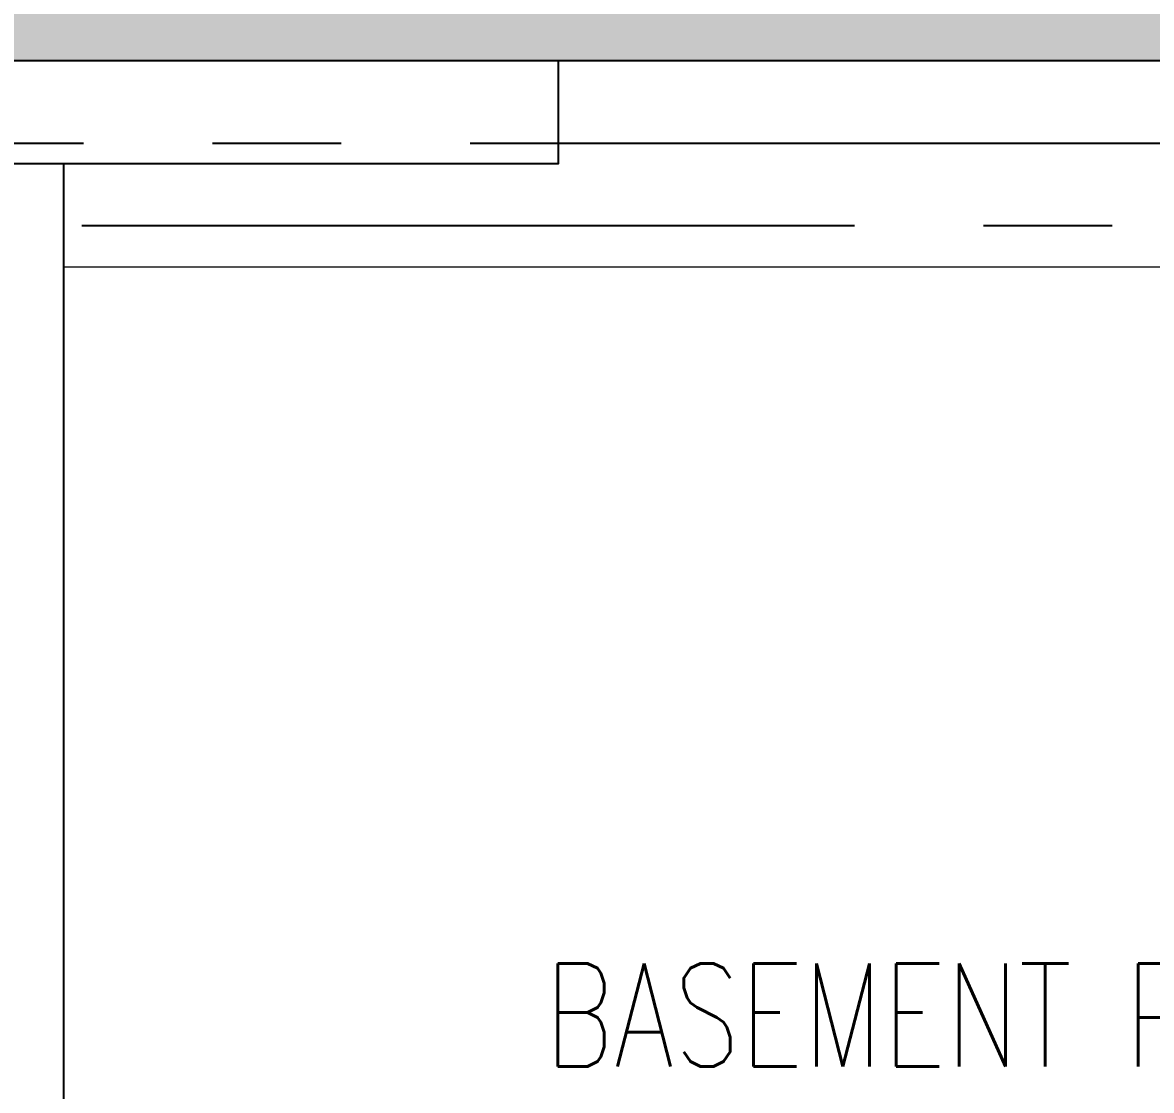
# Model space of a CAD drawing. Extents: x -3644356 to -3532817, y -18707075 to -18638610.
# Drawn here: x -3598527 to -3595789, y -18664997 to -18662407 of the extents above; entities that cross this region are included whole.
import ezdxf

# ---------------------------------------------------------------- set-up
doc = ezdxf.new("R2010")
doc.units = 0
doc.header["$LTSCALE"] = 0.5
doc.linetypes.add('CENTER2', pattern=[1.125, 0.75, -0.125, 0.125, -0.125])
for name, color, linetype in [('A-BEAM AND SLAB', 7, 'Continuous'), ('A-BEAM HATCH', 252, 'Continuous'), ('A-ELE 02', 4, 'Continuous'), ('A-TXTROOM', 3, 'Continuous'), ('S-GRID', 252, 'CENTER2')]:
    doc.layers.add(name, color=color, linetype=linetype)
doc.layers.add('A-ELE 07', color=8, linetype='Continuous', lineweight=9)
doc.styles.add('ROMANS', font='romans.shx', dxfattribs={"width": 0.75})

msp = doc.modelspace()

# ---------------------------------------------------------------- hatches: boundary and pattern name
at = {"layer": 'A-BEAM HATCH'}
h = msp.add_hatch(color=256, dxfattribs=at)
h.dxf.hatch_style = 1
h.paths.add_polyline_path([(-3591641.8, -18662499.2), (-3591841.8, -18662499.2), (-3591841.8, -18662699.2), (-3591641.8, -18662699.2)], flags=17)
h.paths.add_polyline_path([(-3591641.8, -18662699.2), (-3591841.8, -18662699.2), (-3591841.8, -18662899.2), (-3591641.8, -18662899.2)])
h.paths.add_polyline_path([(-3591641.8, -18662899.2), (-3591841.8, -18662899.2), (-3591841.8, -18662999.2), (-3591641.8, -18662999.2)])
h.paths.add_polyline_path([(-3625127.1, -18662899.2), (-3625327.1, -18662899.2), (-3625327.1, -18662999.2), (-3625127.1, -18662999.2)])
h.paths.add_polyline_path([(-3625127.1, -18662699.2), (-3625327.1, -18662699.2), (-3625327.1, -18662899.2), (-3625127.1, -18662899.2)])
h.paths.add_polyline_path([(-3591641.8, -18662249.2), (-3625327.1, -18662249.2), (-3625327.1, -18662699.2), (-3625127.1, -18662699.2), (-3625127.1, -18662499.2), (-3591641.8, -18662499.2)])

# ---------------------------------------------------------------- linework, layer by layer
at = {"layer": 'A-BEAM AND SLAB'}
msp.add_line((-3625127.1, -18662499.2), (-3591841.8, -18662499.2), dxfattribs=at)
at = {"layer": 'A-ELE 02'}
msp.add_line((-3598427.1, -18666749.2), (-3598427.1, -18662749.2), dxfattribs=at)
msp.add_lwpolyline([(-3600227.1, -18662499.2), (-3600227.1, -18662749.2), (-3597227.1, -18662749.2), (-3597227.1, -18662499.2)], dxfattribs=at)
at = {"layer": 'A-ELE 07'}
msp.add_line((-3598427.1, -18662999.2), (-3591641.8, -18662999.2), dxfattribs=at)
at = {"layer": 'S-GRID', "ltscale": 5000}
for p, q in [((-3634003.9, -18662699.2), (-3580064.2, -18662699.2)), ((-3640571.2, -18662899.2), (-3581156.3, -18662899.2))]:
    msp.add_line(p, q, dxfattribs=at)

# ---------------------------------------------------------------- texts
at = {"layer": 'A-TXTROOM', "insert": (-3597260.9, -18664688.6), "char_height": 250.282, "width": 4160.858, "attachment_point": 1, "style": 'ROMANS'}
msp.add_mtext('BASEMENT PARKING ', dxfattribs=at)

doc.saveas('drawing.dxf')
